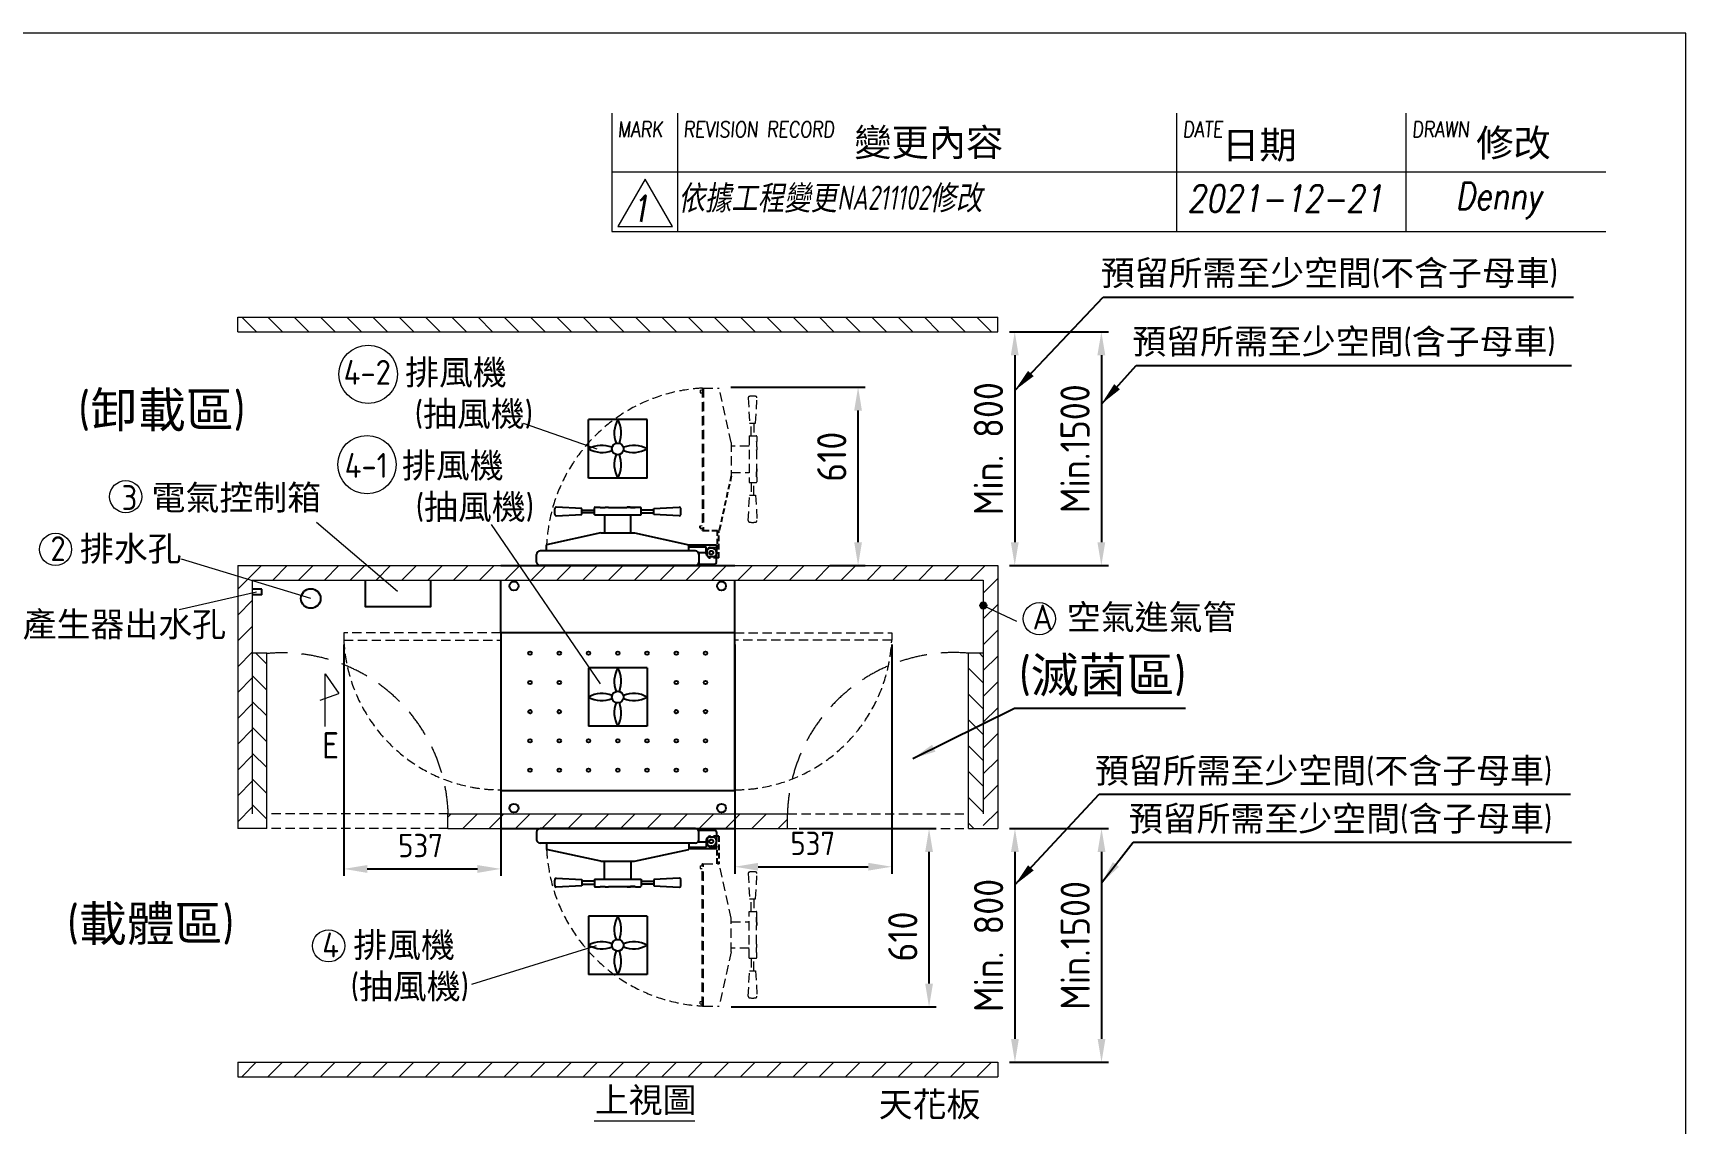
# Model space of a CAD drawing. Header units: millimetres. Extents: x 14969 to 28154, y 18 to 9288.
# Drawn here: x 22500 to 28154, y 5555 to 9288 of the extents above; entities that cross this region are included whole.
import ezdxf

# ---------------------------------------------------------------- set-up
doc = ezdxf.new("R2010")
doc.units = ezdxf.units.MM
doc.header["$MEASUREMENT"] = 0
doc.linetypes.add('HIDDEN', pattern=[9.525, 6.35, -3.175])
doc.layers.get('0').update_dxf_attribs({"lineweight": 25})
for name, color, linetype, lineweight in [('D', 3, 'Continuous', 13), ('F', 7, 'Continuous', 15), ('H', 2, 'HIDDEN', 15), ('S', 4, 'Continuous', 15), ('T', 4, 'Continuous', 15)]:
    doc.layers.add(name, color=color, linetype=linetype, lineweight=lineweight)
doc.layers.add('HI', color=2, linetype='HIDDEN')
doc.styles.get("Standard").update_dxf_attribs({"font": 'KAIU.TTF'})
doc.styles.add('STU25', font='isocp2.shx')
doc.styles.add('Text', font='romans.shx', dxfattribs={"width": 0.8, "oblique": 10})
doc.dimstyles.new('STU25', dxfattribs={"dimscale": 40, "dimtxt": 2.5, "dimasz": 2, "dimexe": 0.6, "dimexo": 1, "dimgap": 1, "dimtad": 1, "dimdsep": 46, "dimtxsty": 'STU25', "dimcen": 2, "dimazin": 2, "dimtfac": 1, "dimtmove": 0, "dimatfit": 3, "dimfxl": 0, "dimtolj": 1, "dimtzin": 0, "dimarcsym": 0})
doc.dimstyles.new('STU25$7', dxfattribs={"dimscale": 40, "dimtxt": 2.5, "dimasz": 2, "dimexe": 1.25, "dimexo": 0.625, "dimgap": 1, "dimtad": 0, "dimdec": 4, "dimdsep": 46, "dimtxsty": 'STU25', "dimcen": 2.5, "dimazin": 2, "dimtfac": 1, "dimtdec": 4, "dimtmove": 0, "dimatfit": 3, "dimfxl": 0, "dimtolj": 1, "dimtzin": 0, "dimarcsym": 0})
pattern_1 = [(135, (238524.015, 22685.885), (-44.194174, -44.194174), [])]

# ---------------------------------------------------------------- blocks, each defined once
blk = doc.blocks.new('*D4')
at = {"layer": 'D', "color": 0, "lineweight": -2}
for p, q in [((25840, 6565.9), (26178.6, 6565.9)), ((26154.6, 6485.9), (26154.6, 5845.9)), ((25840, 5765.9), (26178.6, 5765.9))]:
    blk.add_line(p, q, dxfattribs=at)
at = {"layer": 'D', "color": 0}
for points in [[(26167.9, 6485.9), (26141.3, 6485.9), (26154.6, 6565.9)], [(26141.3, 5845.9), (26167.9, 5845.9), (26154.6, 5765.9)]]:
    blk.add_solid(points, dxfattribs=at)
at = {"layer": 'Defpoints', "color": 0}
for p in [(25800, 6565.9), (25800, 5765.9), (26154.6, 5765.9)]:
    blk.add_point(p, dxfattribs=at)
at = {"layer": 'D', "color": 0, "insert": (26064.6, 6165.9), "char_height": 100, "attachment_point": 5, "rotation": 90, "style": 'STU25'}
blk.add_mtext('\\A1;{\\Fisocp2.shx;Min.1500}', dxfattribs=at)
blk = doc.blocks.new('*D11')
at = {"layer": 'D', "color": 0, "lineweight": -2}
for p, q in [((25120.8, 6565.9), (25588.7, 6565.9)), ((25564.7, 6035.5), (25564.7, 6485.9)), ((24887.3, 5955.5), (25588.7, 5955.5))]:
    blk.add_line(p, q, dxfattribs=at)
at = {"layer": 'D', "color": 0}
for points in [[(25578, 6485.9), (25551.4, 6485.9), (25564.7, 6565.9)], [(25551.4, 6035.5), (25578, 6035.5), (25564.7, 5955.5)]]:
    blk.add_solid(points, dxfattribs=at)
at = {"layer": 'Defpoints', "color": 0}
for p in [(25080.8, 6565.9), (25564.7, 6565.9), (24847.3, 5955.5)]:
    blk.add_point(p, dxfattribs=at)
at = {"layer": 'D', "color": 0, "insert": (25474.7, 6196.3), "char_height": 100, "attachment_point": 5, "rotation": 90, "style": 'STU25'}
blk.add_mtext('\\A1;610', dxfattribs=at)
blk = doc.blocks.new('*D12')
at = {"layer": 'D', "color": 0, "lineweight": -2}
for p, q in [((25840, 6565.9), (25882.5, 6565.9)), ((25858.5, 6485.9), (25858.5, 5845.9)), ((25840, 5765.9), (25882.5, 5765.9))]:
    blk.add_line(p, q, dxfattribs=at)
at = {"layer": 'D', "color": 0}
for points in [[(25871.8, 6485.9), (25845.1, 6485.9), (25858.5, 6565.9)], [(25845.1, 5845.9), (25871.8, 5845.9), (25858.5, 5765.9)]]:
    blk.add_solid(points, dxfattribs=at)
at = {"layer": 'Defpoints', "color": 0}
for p in [(25800, 6565.9), (25800, 5765.9), (25858.5, 5765.9)]:
    blk.add_point(p, dxfattribs=at)
at = {"layer": 'D', "color": 0, "insert": (25768.5, 6165.9), "char_height": 100, "attachment_point": 5, "rotation": 90, "style": 'STU25'}
blk.add_mtext('\\A1;{\\Fisocp2.shx;Min. 800}', dxfattribs=at)
blk = doc.blocks.new('*D14')
at = {"layer": 'D', "color": 0, "lineweight": -2}
for p, q in [((25840, 8265.9), (26178, 8265.9)), ((26154, 8185.9), (26154, 7545.9)), ((25840, 7465.9), (26178, 7465.9))]:
    blk.add_line(p, q, dxfattribs=at)
at = {"layer": 'D', "color": 0}
for points in [[(26167.3, 8185.9), (26140.6, 8185.9), (26154, 8265.9)], [(26140.6, 7545.9), (26167.3, 7545.9), (26154, 7465.9)]]:
    blk.add_solid(points, dxfattribs=at)
at = {"layer": 'Defpoints', "color": 0}
for p in [(25800, 8265.9), (25800, 7465.9), (26154, 7465.9)]:
    blk.add_point(p, dxfattribs=at)
at = {"layer": 'D', "color": 0, "insert": (26064, 7865.9), "char_height": 100, "attachment_point": 5, "rotation": 90, "style": 'STU25'}
blk.add_mtext('\\A1;{\\Fisocp2.shx;Min.1500}', dxfattribs=at)
blk = doc.blocks.new('*D16')
at = {"layer": 'D', "color": 0, "lineweight": -2}
for p, q in [((25840, 8265.9), (25881.8, 8265.9)), ((25857.8, 8185.9), (25857.8, 7545.9)), ((25840, 7465.9), (25881.8, 7465.9))]:
    blk.add_line(p, q, dxfattribs=at)
at = {"layer": 'D', "color": 0}
for points in [[(25871.2, 8185.9), (25844.5, 8185.9), (25857.8, 8265.9)], [(25844.5, 7545.9), (25871.2, 7545.9), (25857.8, 7465.9)]]:
    blk.add_solid(points, dxfattribs=at)
at = {"layer": 'Defpoints', "color": 0}
for p in [(25800, 8265.9), (25800, 7465.9), (25857.8, 7465.9)]:
    blk.add_point(p, dxfattribs=at)
at = {"layer": 'D', "color": 0, "insert": (25767.8, 7865.9), "char_height": 100, "attachment_point": 5, "rotation": 90, "style": 'STU25'}
blk.add_mtext('\\A1;{\\Fisocp2.shx;Min. 800}', dxfattribs=at)
blk = doc.blocks.new('*D15')
at = {"layer": 'D', "color": 0, "lineweight": -2}
for p, q in [((24887.1, 8076.3), (25345.9, 8076.3)), ((25321.9, 7545.9), (25321.9, 7996.3)), ((25225.6, 7465.9), (25345.9, 7465.9))]:
    blk.add_line(p, q, dxfattribs=at)
at = {"layer": 'D', "color": 0}
for points in [[(25335.2, 7996.3), (25308.6, 7996.3), (25321.9, 8076.3)], [(25308.6, 7545.9), (25335.2, 7545.9), (25321.9, 7465.9)]]:
    blk.add_solid(points, dxfattribs=at)
at = {"layer": 'Defpoints', "color": 0}
for p in [(24847.1, 8076.3), (25321.9, 8076.3), (25185.6, 7465.9)]:
    blk.add_point(p, dxfattribs=at)
at = {"layer": 'D', "color": 0, "insert": (25231.9, 7838.3), "char_height": 100, "attachment_point": 5, "rotation": 90, "style": 'STU25'}
blk.add_mtext('\\A1;610', dxfattribs=at)
blk = doc.blocks.new('*D25')
at = {"layer": 'D', "color": 0, "lineweight": -2}
for p, q in [((23563, 7195.9), (23563, 6403.7)), ((24100, 7195.9), (24100, 6403.7)), ((23643, 6427.7), (24020, 6427.7))]:
    blk.add_line(p, q, dxfattribs=at)
at = {"layer": 'D', "color": 0}
for points in [[(23643, 6441), (23643, 6414.3), (23563, 6427.7)], [(24020, 6414.3), (24020, 6441), (24100, 6427.7)]]:
    blk.add_solid(points, dxfattribs=at)
at = {"layer": 'Defpoints', "color": 0}
for p in [(23563, 7235.9), (24100, 7235.9), (24100, 6427.7)]:
    blk.add_point(p, dxfattribs=at)
at = {"layer": 'D', "color": 0, "lineweight": 0, "insert": (23825.4, 6507.7), "char_height": 80, "attachment_point": 5, "style": 'STU25'}
blk.add_mtext('\\A1;537', dxfattribs=at)
blk = doc.blocks.new('*D26')
at = {"layer": 'D', "color": 0, "lineweight": -2}
for p, q in [((24900, 7195.9), (24900, 6411.2)), ((25437, 7195.9), (25437, 6411.2)), ((24980, 6435.2), (25357, 6435.2))]:
    blk.add_line(p, q, dxfattribs=at)
at = {"layer": 'D', "color": 0}
for points in [[(24980, 6448.5), (24980, 6421.9), (24900, 6435.2)], [(25357, 6421.9), (25357, 6448.5), (25437, 6435.2)]]:
    blk.add_solid(points, dxfattribs=at)
at = {"layer": 'Defpoints', "color": 0}
for p in [(24900, 7235.9), (25437, 7235.9), (25437, 6435.2)]:
    blk.add_point(p, dxfattribs=at)
at = {"layer": 'D', "color": 0, "lineweight": 0, "insert": (25167, 6515.2), "char_height": 80, "attachment_point": 5, "style": 'STU25'}
blk.add_mtext('\\A1;537', dxfattribs=at)

msp = doc.modelspace()

# ---------------------------------------------------------------- hatches: boundary and pattern name
msp.add_hatch(color=256).paths.add_polyline_path([(25760.776, 7329.21, 1), (25739.254, 7329.21, 1)])
at = {"layer": 'H', "ltscale": 5}
h = msp.add_hatch(dxfattribs=at)
h.set_pattern_fill('ANSI31', color=256, scale=20, style=0)
h.set_pattern_definition([(315, (241524.586, -8747.444), (-44.90128, -44.90128), [])])
h.paths.add_polyline_path([(25800.015, 8265.927), (25800.015, 8315.927), (23200.015, 8315.927), (23200.015, 8265.927)])
h = msp.add_hatch(dxfattribs=at)
h.set_pattern_fill('ANSI31', color=256, scale=500, style=0)
h.set_pattern_definition([(45, (238524.015, 22685.885), (-44.194174, 44.194174), [])])
h.paths.add_polyline_path([(23250.015, 6565.927), (23200.015, 6565.927), (23200.015, 7465.927), (25800.015, 7465.927), (25800.015, 6565.927), (25750.015, 6565.927), (25750.015, 6615.927), (25750.015, 7415.927), (23250.015, 7415.927), (23250.015, 7165.927), (23250.015, 6615.927)])
h = msp.add_hatch(dxfattribs=at)
h.set_pattern_fill('ANSI31', color=256, scale=500, angle=90, style=0)
h.set_pattern_definition(pattern_1)
h.paths.add_polyline_path([(23250.015, 6565.927), (23300.015, 6565.927), (23300.015, 7165.927), (23250.015, 7165.927), (23250.015, 6615.927)])
h = msp.add_hatch(dxfattribs=at)
h.set_pattern_fill('ANSI31', color=256, scale=500, angle=90, style=0)
h.set_pattern_definition(pattern_1)
h.paths.add_polyline_path([(25750.015, 6565.927), (25700.015, 6565.927), (25700.015, 7167.011), (25750.015, 7167.011)])
h = msp.add_hatch(dxfattribs=at)
h.set_pattern_fill('ANSI31', color=256, scale=20, style=0)
h.set_pattern_definition([(45, (257260.963, 22713.79), (-44.90128, 44.90128), [])])
h.paths.add_polyline_path([(25080.799, 6565.927), (25080.799, 6615.927), (23919.231, 6615.927), (23919.231, 6565.927)])
h = msp.add_hatch(dxfattribs=at)
h.set_pattern_fill('ANSI31', color=256, scale=20, style=0)
h.set_pattern_definition([(45, (241524.586, 22779.3), (-44.90128, 44.90128), [])])
h.paths.add_polyline_path([(23200.015, 5715.927), (23200.015, 5765.927), (25800.015, 5765.927), (25800.015, 5715.927)])

# ---------------------------------------------------------------- linework, layer by layer
at = {"linetype": 'Continuous'}
for p, q in [((24400.015, 7765.262), (24400.015, 7965.262)), ((24600.015, 7965.262), (24400.015, 7965.262)), ((24600.015, 7765.262), (24600.015, 7965.262)), ((24600.015, 7765.262), (24400.015, 7765.262)), ((24376.778, 7661.512), (24289.778, 7666.012)), ((24289.778, 7636.012), (24376.778, 7640.512)), ((24376.778, 7640.512), (24376.778, 7661.512)), ((24376.778, 7655.762), (24420.015, 7655.762)), ((24420.015, 7646.262), (24376.778, 7646.262)), ((24455.015, 7639.262), (24455.015, 7577.927)), ((24545.015, 7577.927), (24545.015, 7639.262)), ((24623.252, 7655.762), (24580.015, 7655.762)), ((24580.015, 7646.262), (24623.252, 7646.262)), ((24623.252, 7661.512), (24710.252, 7666.012)), ((24623.252, 7640.512), (24623.252, 7661.512)), ((24710.252, 7636.012), (24623.252, 7640.512)), ((24837.479, 7535.927), (24743.465, 7535.927)), ((24743.465, 7529.927), (24802.479, 7529.927)), ((24802.479, 7505.927), (24802.479, 7529.927)), ((24837.479, 7535.927), (24837.479, 7505.927)), ((24827.479, 7495.927), (24812.479, 7495.927)), ((23282.39, 7385.643), (23250.015, 7385.643)), ((23282.39, 7365.643), (23250.015, 7365.643)), ((23282.39, 7365.643), (23282.39, 7385.643)), ((24600.015, 7115.927), (24400.015, 7115.927)), ((24400.015, 7115.927), (24400.015, 6915.927)), ((24600.015, 7115.927), (24600.015, 6915.927)), ((24600.015, 6915.927), (24400.015, 6915.927)), ((24743.465, 6501.927), (24802.479, 6501.927)), ((24802.479, 6525.927), (24802.479, 6501.927)), ((24827.479, 6535.927), (24812.479, 6535.927)), ((24837.479, 6495.927), (24837.479, 6525.927)), ((24455.015, 6392.593), (24455.015, 6453.927)), ((24545.015, 6453.927), (24545.015, 6392.593)), ((24837.479, 6495.927), (24743.465, 6495.927)), ((24289.778, 6395.843), (24376.778, 6391.343)), ((24376.778, 6391.343), (24376.778, 6370.343)), ((24710.252, 6395.843), (24623.252, 6391.343)), ((24623.252, 6391.343), (24623.252, 6370.343)), ((24376.778, 6370.343), (24289.778, 6365.843)), ((24420.015, 6385.593), (24376.778, 6385.593)), ((24376.778, 6376.093), (24420.015, 6376.093)), ((24580.015, 6385.593), (24623.252, 6385.593)), ((24623.252, 6376.093), (24580.015, 6376.093)), ((24623.252, 6370.343), (24710.252, 6365.843)), ((24600.015, 6266.593), (24400.015, 6266.593)), ((24400.015, 6266.593), (24400.015, 6066.593)), ((24600.015, 6266.593), (24600.015, 6066.593)), ((24600.015, 6066.593), (24400.015, 6066.593))]:
    msp.add_line(p, q, dxfattribs=at)
for p, q in [((24420.015, 7639.262), (24420.015, 7662.762)), ((24420.015, 7639.262), (24580.015, 7639.262)), ((24422.515, 7665.262), (24439.015, 7665.262)), ((24440.015, 7664.262), (24456.515, 7664.262)), ((24457.515, 7665.262), (24467.515, 7665.262)), ((24468.515, 7664.262), (24531.515, 7664.262)), ((24542.515, 7665.262), (24532.515, 7665.262)), ((24532.515, 7665.262), (24542.515, 7665.262)), ((24543.515, 7664.262), (24560.015, 7664.262)), ((24560.015, 7664.262), (24543.515, 7664.262)), ((24561.015, 7665.262), (24577.515, 7665.262)), ((24580.015, 7639.262), (24580.015, 7662.762)), ((24442.515, 7577.927), (24256.565, 7537.098)), ((24442.515, 7577.927), (24557.515, 7577.927)), ((24557.515, 7577.927), (24743.465, 7537.098)), ((24256.565, 7515.927), (24256.565, 7537.098)), ((24743.465, 7515.927), (24743.465, 7537.098)), ((24821.979, 7525.927), (24818.479, 7525.927)), ((24821.479, 7525.927), (24818.479, 7525.927)), ((24100.015, 7465.927), (24900.015, 7465.927)), ((24222.515, 7477.927), (24222.515, 7503.927)), ((24765.515, 7515.927), (24234.515, 7515.927)), ((24765.515, 7465.927), (24234.515, 7465.927)), ((24777.515, 7510.927), (24777.515, 7470.927)), ((24777.515, 7510.927), (24797.479, 7510.927)), ((24777.515, 7503.927), (24777.515, 7477.927)), ((24777.515, 7470.927), (24831.479, 7470.927)), ((24797.479, 7510.927), (24799.905, 7510.927)), ((24797.479, 7470.927), (24831.479, 7470.927)), ((24837.479, 7476.927), (24837.479, 7509.927)), ((24100.015, 7235.927), (24100.015, 7415.927)), ((24900.015, 7235.927), (24900.015, 7415.927)), ((24900.015, 7235.927), (24100.015, 7235.927)), ((24900.015, 7235.927), (24100.015, 7235.927)), ((24100.015, 7235.927), (24100.015, 6695.927)), ((24900.015, 6695.927), (24900.015, 7235.927)), ((24100.015, 6695.927), (24900.015, 6695.927)), ((24100.015, 6695.927), (24900.015, 6695.927)), ((24100.015, 6695.927), (24100.015, 6615.927)), ((24900.015, 6695.927), (24900.015, 6615.927)), ((24100.015, 6565.927), (24900.015, 6565.927)), ((24765.515, 6565.927), (24234.515, 6565.927)), ((24777.515, 6560.927), (24831.479, 6560.927)), ((24777.515, 6520.927), (24777.515, 6560.927)), ((24797.479, 6560.927), (24831.479, 6560.927)), ((24222.515, 6553.927), (24222.515, 6527.927)), ((24765.515, 6515.927), (24234.515, 6515.927)), ((24256.565, 6515.927), (24256.565, 6494.757)), ((24743.465, 6515.927), (24743.465, 6494.757)), ((24777.515, 6527.927), (24777.515, 6553.927)), ((24777.515, 6520.927), (24797.479, 6520.927)), ((24797.479, 6520.927), (24799.905, 6520.927)), ((24821.479, 6505.927), (24818.479, 6505.927)), ((24821.979, 6505.927), (24818.479, 6505.927)), ((24837.479, 6554.927), (24837.479, 6521.927)), ((24442.515, 6453.927), (24256.565, 6494.757)), ((24442.515, 6453.927), (24557.515, 6453.927)), ((24557.515, 6453.927), (24743.465, 6494.757)), ((24420.015, 6392.593), (24580.015, 6392.593)), ((24420.015, 6392.593), (24420.015, 6369.093)), ((24580.015, 6392.593), (24580.015, 6369.093)), ((24422.515, 6366.593), (24439.015, 6366.593)), ((24440.015, 6367.593), (24456.515, 6367.593)), ((24457.515, 6366.593), (24467.515, 6366.593)), ((24468.515, 6367.593), (24531.515, 6367.593)), ((24532.515, 6366.593), (24542.515, 6366.593)), ((24542.515, 6366.593), (24532.515, 6366.593)), ((24560.015, 6367.593), (24543.515, 6367.593)), ((24543.515, 6367.593), (24560.015, 6367.593)), ((24561.015, 6366.593), (24577.515, 6366.593))]:
    msp.add_line(p, q)
msp.add_lwpolyline([(23635.458, 7415.927), (23635.458, 7326.33), (23860.166, 7326.33), (23860.166, 7415.927)], dxfattribs=at)
for centre, radius in [((24500.015, 7865.262), 20), ((24500.015, 7865.262), 20), ((24500.015, 7865.262), 20), ((24500.015, 7865.262), 20), ((24819.979, 7509.927), 6.45), ((24819.979, 7509.927), 6.4), ((24145.015, 7395.927), 15), ((24855.015, 7395.927), 15), ((23450.015, 7353.106), 33.5), ((25750.015, 7329.21), 10.761), ((24200.015, 7165.927), 6), ((24300.015, 7165.927), 6), ((24400.015, 7165.927), 6), ((24500.015, 7165.927), 6), ((24600.015, 7165.927), 6), ((24700.015, 7165.927), 6), ((24800.015, 7165.927), 6), ((24200.015, 7065.927), 6), ((24300.015, 7065.927), 6), ((24700.015, 7065.927), 6), ((24800.015, 7065.927), 6), ((24500.015, 7015.927), 20), ((24200.015, 6965.927), 6), ((24300.015, 6965.927), 6), ((24700.015, 6965.927), 6), ((24800.015, 6965.927), 6), ((24200.015, 6865.927), 6), ((24300.015, 6865.927), 6), ((24400.015, 6865.927), 6), ((24500.015, 6865.927), 6), ((24600.015, 6865.927), 6), ((24700.015, 6865.927), 6), ((24800.015, 6865.927), 6), ((24200.015, 6765.927), 6), ((24300.015, 6765.927), 6), ((24400.015, 6765.927), 6), ((24500.015, 6765.927), 6), ((24600.015, 6765.927), 6), ((24700.015, 6765.927), 6), ((24800.015, 6765.927), 6), ((24145.015, 6635.927), 15), ((24855.015, 6635.927), 15), ((24819.979, 6521.927), 6.45), ((24819.979, 6521.927), 6.4), ((24500.015, 6166.593), 20), ((24500.015, 6166.593), 20), ((24500.015, 6166.593), 20), ((24500.015, 6166.593), 20)]:
    msp.add_circle(centre, radius)
for centre, radius, start, end in [((24581.039, 7919.386), 93.11, 150.481802, 201.977032), ((24418.991, 7919.386), 93.11, 338.022968, 29.518198), ((24445.89, 7784.237), 93.11, 68.022968, 119.518198), ((24445.89, 7946.286), 93.11, 240.481802, 291.977032), ((24554.14, 7784.237), 93.11, 60.481802, 111.977032), ((24554.14, 7946.286), 93.11, 248.022968, 299.518198), ((24581.039, 7811.137), 93.11, 158.022968, 209.518198), ((24418.991, 7811.137), 93.11, 330.481802, 21.977032), ((24422.515, 7662.762), 2.5, 90, 180), ((24439.015, 7664.262), 1, 0, 90), ((24457.515, 7664.262), 1, 90, 180), ((24467.515, 7664.262), 1, 0, 90), ((24532.515, 7664.262), 1, 90, 180), ((24542.515, 7664.262), 1, 0, 90), ((24561.015, 7664.262), 1, 90, 180), ((24577.515, 7662.762), 2.5, 0, 90), ((24818.479, 7509.927), 16, 90, 167.846803), ((24821.479, 7509.927), 16, 0, 90), ((24234.515, 7503.927), 12, 90, 180), ((24234.515, 7477.927), 12, 180, 270), ((24765.515, 7503.927), 12, 0, 90), ((24765.515, 7477.927), 12, 270, 0), ((24799.905, 7513.927), 3, 270, 347.846803), ((24831.479, 7476.927), 6, 270, 0), ((24581.039, 7070.052), 93.11, 150.481802, 201.977032), ((24418.991, 7070.052), 93.11, 338.022968, 29.518198), ((24445.89, 6934.903), 93.11, 68.022968, 119.518198), ((24445.89, 7096.952), 93.11, 240.481802, 291.977032), ((24554.14, 6934.903), 93.11, 60.481802, 111.977032), ((24554.14, 7096.952), 93.11, 248.022968, 299.518198), ((24581.039, 6961.803), 93.11, 158.022968, 209.518198), ((24418.991, 6961.803), 93.11, 330.481802, 21.977032), ((24234.515, 6553.927), 12, 90, 180), ((24765.515, 6553.927), 12, 0, 90), ((24831.479, 6554.927), 6, 0, 90), ((24234.515, 6527.927), 12, 180, 270), ((24765.515, 6527.927), 12, 270, 0), ((24799.905, 6517.927), 3, 12.153197, 90), ((24818.479, 6521.927), 16, 192.153197, 270), ((24821.479, 6521.927), 16, 270, 0), ((24422.515, 6369.093), 2.5, 180, 270), ((24439.015, 6367.593), 1, 270, 0), ((24457.515, 6367.593), 1, 180, 270), ((24467.515, 6367.593), 1, 270, 0), ((24532.515, 6367.593), 1, 180, 270), ((24542.515, 6367.593), 1, 270, 0), ((24561.015, 6367.593), 1, 180, 270), ((24577.515, 6369.093), 2.5, 270, 0), ((24581.039, 6220.718), 93.11, 150.481802, 201.977032), ((24418.991, 6220.718), 93.11, 338.022968, 29.518198), ((24445.89, 6085.569), 93.11, 68.022968, 119.518198), ((24445.89, 6247.618), 93.11, 240.481802, 291.977032), ((24554.14, 6085.569), 93.11, 60.481802, 111.977032), ((24554.14, 6247.618), 93.11, 248.022968, 299.518198), ((24581.039, 6112.469), 93.11, 158.022968, 209.518198), ((24418.991, 6112.469), 93.11, 330.481802, 21.977032)]:
    msp.add_arc(centre, radius, start, end)
for centre, radius, start, end in [((24339.55, 7651.012), 55.773, 168.647115, 191.352885), ((24289.778, 7661.005), 5.007, 90, 168.647115), ((24289.778, 7641.018), 5.007, 191.352885, 275.921872), ((24710.252, 7641.018), 5.007, 264.078128, 348.647115), ((24710.252, 7661.005), 5.007, 11.352885, 90), ((24660.48, 7651.012), 55.773, 348.647115, 11.352885), ((24812.479, 7505.927), 10, 180, 270), ((24827.479, 7505.927), 10, 270, 0), ((24812.479, 6525.927), 10, 90, 180), ((24827.479, 6525.927), 10, 0, 90), ((24339.55, 6380.843), 55.773, 168.647115, 191.352885), ((24289.778, 6390.837), 5.007, 84.078128, 168.647115), ((24710.252, 6390.837), 5.007, 11.352885, 95.921872), ((24660.48, 6380.843), 55.773, 348.647115, 11.352885), ((24289.778, 6370.85), 5.007, 191.352885, 270), ((24710.252, 6370.85), 5.007, 270, 348.647115)]:
    msp.add_arc(centre, radius, start, end, dxfattribs=at)
at = {"layer": 'D'}
for p, q in [((24176.303, 7953.778), (24427.829, 7865.927)), ((23469.116, 7614.975), (23746.898, 7378.172)), ((24440.822, 7061.574), (24068.484, 7605.946)), ((23264.715, 7375.245), (22999.404, 7314.233)), ((25750.015, 7329.21), (25863.723, 7275.101)), ((23498.881, 7095.476), (23546.309, 7027.956)), ((23498.881, 6915.476), (23498.881, 7095.476)), ((23481.585, 7005.476), (23546.309, 7027.956)), ((24426.625, 6165.071), (24000.035, 6032.531)), ((24419.6, 5565.056), (24763.514, 5565.056))]:
    msp.add_line(p, q, dxfattribs=at)
at = {"layer": 'D', "linetype": 'Continuous'}
msp.add_line((23450.015, 7353.106), (23007.464, 7488.337), dxfattribs=at)
at = {"layer": 'D'}
for centre, radius in [((23646.075, 8120.513), 100), ((23642.272, 7811.339), 100), ((22816.862, 7701.715), 55), ((22576.925, 7521.362), 55), ((25941.653, 7284.007), 55), ((23511.046, 6164.352), 55)]:
    msp.add_circle(centre, radius, dxfattribs=at)
at = {"layer": 'F'}
msp.add_line((24479.523, 9014.391), (24479.523, 8609.391), dxfattribs=at)
at = {"layer": 'F', "color": 7}
for p, q in [((24704.523, 9014.391), (24704.523, 8609.391)), ((26412.693, 8609.391), (26412.693, 9014.391)), ((27196.421, 8609.391), (27196.421, 9014.391)), ((27879.512, 8811.891), (24479.523, 8811.891)), ((24479.523, 8609.391), (27879.512, 8609.391))]:
    msp.add_line(p, q, dxfattribs=at)
at = {"layer": 'F', "color": 6}
msp.add_lwpolyline([(14968.533, 9288.412), (14968.533, 18.412), (28153.533, 18.412), (28153.533, 9288.412)], close=True, dxfattribs=at)
msp.add_lwpolyline([(14968.533, 9288.412), (14968.533, 18.412), (28153.533, 18.412), (28153.533, 9288.412)], close=True, dxfattribs=at)
at = {"layer": 'F', "color": 7}
msp.add_lwpolyline([(24593.739, 8788.477), (24500.248, 8626.546), (24687.229, 8626.546)], close=True, dxfattribs=at)
at = {"layer": 'H', "ltscale": 5}
for p, q in [((24781.979, 8066.391), (24788.979, 8066.93)), ((24781.979, 8066.391), (24781.979, 8057.391)), ((24781.979, 8057.391), (24788.979, 8056.853)), ((24789.729, 8073.391), (24788.979, 8072.641)), ((24788.979, 8072.641), (24788.979, 7587.141)), ((24789.729, 8073.391), (24792.979, 8073.391)), ((24792.979, 8073.341), (24792.979, 7586.441)), ((24792.979, 8073.341), (24847.149, 8073.341)), ((24887.979, 7887.391), (24847.149, 8073.341)), ((24946.063, 8040.129), (24950.563, 7953.129)), ((24971.563, 7953.129), (24976.063, 8040.129)), ((24950.563, 7953.129), (24971.563, 7953.129)), ((24956.313, 7909.891), (24956.313, 7953.129)), ((24965.813, 7953.129), (24965.813, 7909.891)), ((24887.979, 7887.391), (24887.979, 7772.391)), ((24949.313, 7874.891), (24887.979, 7874.891)), ((24949.313, 7909.891), (24972.813, 7909.891)), ((24949.313, 7909.891), (24949.313, 7749.891)), ((24974.313, 7889.891), (24974.313, 7873.391)), ((24974.313, 7861.391), (24974.313, 7798.391)), ((24975.313, 7907.391), (24975.313, 7890.891)), ((24975.313, 7872.391), (24975.313, 7862.391)), ((24887.979, 7784.891), (24949.313, 7784.891)), ((24949.313, 7749.891), (24972.813, 7749.891)), ((24956.313, 7749.891), (24956.313, 7706.654)), ((24965.813, 7706.654), (24965.813, 7749.891)), ((24974.313, 7769.891), (24974.313, 7786.391)), ((24974.313, 7786.391), (24974.313, 7769.891)), ((24975.313, 7797.391), (24975.313, 7787.391)), ((24975.313, 7787.391), (24975.313, 7797.391)), ((24975.313, 7768.891), (24975.313, 7752.391)), ((24946.063, 7619.654), (24950.563, 7706.654)), ((24950.563, 7706.654), (24971.563, 7706.654)), ((24971.563, 7706.654), (24976.063, 7619.654)), ((24781.979, 7602.391), (24788.979, 7602.93)), ((24100.015, 7235.927), (23563.015, 7235.927)), ((23563.015, 7235.927), (23563.015, 7210.927)), ((23563.015, 7210.927), (24100.015, 7210.927)), ((24900.015, 7235.927), (25437.015, 7235.927)), ((25437.015, 7210.927), (24900.015, 7210.927)), ((25437.015, 7235.927), (25437.015, 7210.927)), ((23919.231, 6615.927), (23300.015, 6615.927)), ((25080.799, 6615.927), (25700.015, 6615.927)), ((23919.231, 6565.927), (23300.015, 6565.927)), ((25080.799, 6565.927), (25700.015, 6565.927)), ((24789.729, 6445.464), (24788.979, 6444.714)), ((24789.729, 6445.464), (24792.979, 6445.464)), ((24792.979, 6445.464), (24792.979, 6443.964)), ((24792.979, 5958.514), (24792.979, 6445.414)), ((24792.979, 6445.414), (24847.149, 6445.414)), ((24887.979, 6259.464), (24847.149, 6445.414)), ((24781.979, 6438.464), (24788.979, 6439.002)), ((24781.979, 6438.464), (24781.979, 6429.464)), ((24781.979, 6429.464), (24788.979, 6428.925)), ((24788.979, 5959.214), (24788.979, 6444.714)), ((24946.063, 6412.201), (24950.563, 6325.201)), ((24971.563, 6325.201), (24976.063, 6412.201)), ((24949.313, 6121.964), (24949.313, 6281.964)), ((24949.313, 6281.964), (24972.813, 6281.964)), ((24950.563, 6325.201), (24971.563, 6325.201)), ((24956.313, 6281.964), (24956.313, 6325.201)), ((24965.813, 6325.201), (24965.813, 6281.964)), ((24975.313, 6262.964), (24975.313, 6279.464)), ((24887.979, 6144.464), (24887.979, 6259.464)), ((24887.979, 6246.964), (24949.313, 6246.964)), ((24974.313, 6245.464), (24974.313, 6261.964)), ((24974.313, 6261.964), (24974.313, 6245.464)), ((24974.313, 6170.464), (24974.313, 6233.464)), ((24975.313, 6244.464), (24975.313, 6234.464)), ((24975.313, 6234.464), (24975.313, 6244.464)), ((24975.313, 6159.464), (24975.313, 6169.464)), ((24887.979, 6144.464), (24847.149, 5958.514)), ((24949.313, 6156.964), (24887.979, 6156.964)), ((24949.313, 6121.964), (24972.813, 6121.964)), ((24956.313, 6121.964), (24956.313, 6078.726)), ((24965.813, 6078.726), (24965.813, 6121.964)), ((24974.313, 6141.964), (24974.313, 6158.464)), ((24975.313, 6124.464), (24975.313, 6140.964)), ((24946.063, 5991.726), (24950.563, 6078.726)), ((24950.563, 6078.726), (24971.563, 6078.726)), ((24971.563, 6078.726), (24976.063, 5991.726)), ((24781.979, 5974.464), (24788.979, 5975.002)), ((24781.979, 5965.464), (24781.979, 5974.464)), ((24781.979, 5965.464), (24788.979, 5964.925)), ((24789.729, 5958.464), (24788.979, 5959.214)), ((24789.729, 5958.464), (24792.979, 5958.464)), ((24792.979, 5958.514), (24847.149, 5958.514))]:
    msp.add_line(p, q, dxfattribs=at)
for centre, radius, start, end in [((24819.979, 7509.927), 564.069, 93.096396, 177.239062), ((24951.07, 8040.129), 5.007, 101.352885, 185.921872), ((24961.063, 7990.356), 55.773, 78.647115, 101.352885), ((24971.056, 8040.129), 5.007, 0, 78.647115), ((24972.813, 7907.391), 2.5, 0, 90), ((24974.313, 7890.891), 1, 270, 0), ((24974.313, 7872.391), 1, 0, 90), ((24974.313, 7862.391), 1, 270, 0), ((24972.813, 7752.391), 2.5, 270, 0), ((24974.313, 7797.391), 1, 0, 90), ((24974.313, 7787.391), 1, 270, 0), ((24974.313, 7768.891), 1, 0, 90), ((24951.07, 7619.654), 5.007, 174.078128, 258.647115), ((24961.063, 7669.426), 55.773, 258.647115, 281.352885), ((24971.056, 7619.654), 5.007, 281.352885, 360), ((24100.015, 7235.927), 537.582, 182.665477, 270), ((24900.015, 7235.927), 537.582, 270, 357.334523), ((24819.979, 6521.927), 564.069, 182.760938, 266.903604), ((24951.07, 6412.201), 5.007, 101.352885, 185.921872), ((24961.063, 6362.428), 55.773, 78.647115, 101.352885), ((24971.056, 6412.201), 5.007, 0, 78.647115), ((24972.813, 6279.464), 2.5, 0, 90), ((24974.313, 6262.964), 1, 270, 0), ((24974.313, 6244.464), 1, 0, 90), ((24974.313, 6234.464), 1, 270, 0), ((24974.313, 6169.464), 1, 0, 90), ((24972.813, 6124.464), 2.5, 270, 0), ((24974.313, 6159.464), 1, 270, 0), ((24974.313, 6140.964), 1, 0, 90), ((24951.07, 5991.726), 5.007, 174.078128, 258.647115), ((24961.063, 6041.499), 55.773, 258.647115, 281.352885), ((24971.056, 5991.726), 5.007, 281.352885, 360)]:
    msp.add_arc(centre, radius, start, end, dxfattribs=at)
at = {"layer": 'H', "ltscale": 15}
for centre, radius, start, end in [((23351.669, 6598.584), 568.611, 1.747893, 95.212055), ((25649.199, 6598.756), 569.443, 84.88024, 178.272017)]:
    msp.add_arc(centre, radius, start, end, dxfattribs=at)
at = {"layer": 'HI', "ltscale": 3}
for p, q in [((24887.979, 7772.391), (24847.149, 7586.441)), ((24781.979, 7593.391), (24781.979, 7602.391)), ((24781.979, 7593.391), (24788.979, 7592.853)), ((24789.729, 7586.391), (24788.979, 7587.141)), ((24789.729, 7586.391), (24792.979, 7586.391)), ((24792.979, 7586.391), (24792.979, 7587.891)), ((24792.979, 7586.441), (24847.149, 7586.441)), ((24839.979, 7586.441), (24839.979, 7527.427)), ((24845.979, 7492.427), (24845.979, 7586.441)), ((24815.979, 7527.427), (24839.979, 7527.427)), ((24805.979, 7502.427), (24805.979, 7517.427)), ((24845.979, 7492.427), (24815.979, 7492.427)), ((24805.979, 6529.427), (24805.979, 6514.427)), ((24845.979, 6539.427), (24815.979, 6539.427)), ((24815.979, 6504.427), (24839.979, 6504.427)), ((24839.979, 6445.414), (24839.979, 6504.427)), ((24845.979, 6539.427), (24845.979, 6445.414))]:
    msp.add_line(p, q, dxfattribs=at)
for centre in [(24819.979, 7509.927), (24819.979, 6521.927)]:
    msp.add_circle(centre, 6.45, dxfattribs=at)
for centre, start, end in [((24815.979, 7517.427), 90, 180), ((24815.979, 7502.427), 180, 270), ((24815.979, 6529.427), 90, 180), ((24815.979, 6514.427), 180, 270)]:
    msp.add_arc(centre, 10, start, end, dxfattribs=at)
at = {"layer": 'S'}
for p, q in [((23200.015, 8315.927), (25800.015, 8315.927)), ((23200.015, 8265.927), (25800.015, 8265.927)), ((23250.015, 7165.927), (23250.015, 6615.927)), ((23300.015, 7165.927), (23250.015, 7165.927)), ((23300.015, 6565.927), (23300.015, 7165.927)), ((25700.015, 6565.927), (25700.015, 7167.011)), ((25700.015, 7167.011), (25750.015, 7167.011)), ((23919.231, 6565.927), (23919.231, 6615.927)), ((25080.799, 6565.927), (25080.799, 6615.927)), ((23200.015, 5765.927), (25800.015, 5765.927)), ((23200.015, 5765.927), (23200.015, 5715.927)), ((23200.015, 5715.927), (25800.015, 5715.927)), ((25800.015, 5765.927), (25800.015, 5715.927))]:
    msp.add_line(p, q, dxfattribs=at)
at = {"layer": 'S', "linetype": 'Continuous'}
for p, q in [((23200.015, 8265.927), (23200.015, 8315.927)), ((25800.015, 8265.927), (25800.015, 8315.927)), ((23200.015, 7465.927), (23200.015, 6565.927)), ((23200.015, 7465.927), (25800.015, 7465.927)), ((25800.015, 7465.927), (25800.015, 6565.927)), ((23250.015, 7415.927), (23250.015, 7165.927)), ((23250.015, 7415.927), (25750.015, 7415.927)), ((25750.015, 7415.927), (25750.015, 6615.927)), ((23919.231, 6615.927), (25080.799, 6615.927)), ((23300.015, 6565.927), (23200.015, 6565.927)), ((23919.231, 6565.927), (25080.799, 6565.927)), ((25700.015, 6565.927), (25800.015, 6565.927))]:
    msp.add_line(p, q, dxfattribs=at)

# ---------------------------------------------------------------- texts
at = {"layer": 'D', "color": 11, "attachment_point": 1}
for s, insert, char_height in [('{\\C3;預留所需至少空間\\Fisocp2.shx;(\\f標楷體|b0|i0|c136|p65;不含子母車\\Fisocp2.shx;)}', (26151.962, 8509.975), 85), ('{\\C3;預留所需至少空間\\Fisocp2.shx;(\\f標楷體|b0|i0|c136|p65;含子母車\\Fisocp2.shx;)}', (26259.774, 8275.475), 85), ('{\\Fisocp2.shx;\\C3;(\\f標楷體|b0|i0|c136|p65;卸載區\\Fisocp2.shx;)}', (22654.817, 8058.649), 120), ('{\\Fisocp2.shx;\\C3;A \\f標楷體|b0|i0|c136|p65;空氣進氣管}', (25918.825, 7332.21), 85), ('{\\Fisocp2.shx;\\C3;(\\f標楷體|b0|i0|c136|p65;滅菌區\\Fisocp2.shx;)}', (25872.654, 7151.456), 120), ('{\\C3;預留所需至少空間\\Fisocp2.shx;(\\f標楷體|b0|i0|c136|p65;不含子母車\\Fisocp2.shx;)}', (26132.068, 6806.926), 85), ('{\\C3;預留所需至少空間\\Fisocp2.shx;(\\f標楷體|b0|i0|c136|p65;含子母車\\Fisocp2.shx;)}', (26248.116, 6642.764), 85), ('{\\Fisocp2.shx;\\C3;(\\f標楷體|b0|i0|c136|p65;載體區\\Fisocp2.shx;)}', (22616.62, 6300.66), 120), ('{\\C3;上視圖}', (24421.499, 5679.688), 85), ('{\\C3;天花板 }', (25392.49, 5664.463), 85)]:
    msp.add_mtext(s, dxfattribs=dict(at, insert=insert, char_height=char_height))
at = {"layer": 'D', "color": 11, "char_height": 85, "attachment_point": 1, "style": 'STU25'}
for s, insert in [('{\\C3;4-2 \\f標楷體|b0|i0|c136|p65;排風機\\P\\Fisocp2.shx;     (\\f標楷體|b0|i0|c136|p65;抽風機\\Fisocp2.shx;)}', (23562.509, 8169.655)), ('{\\C3;4-1 \\f標楷體|b0|i0|c136|p65;排風機\\P\\Fisocp2.shx;     (\\f標楷體|b0|i0|c136|p65;抽風機\\Fisocp2.shx;)}', (23565.926, 7851.136)), ('{\\C3;3 \\f標楷體|b0|i0|c136|p65;電氣控制箱}', (22803.035, 7741.074)), ('{\\C3;2 \\f標楷體|b0|i0|c136|p65;排水孔}', (22559.549, 7566.367)), ('{\\C3;1 \\f標楷體|b0|i0|c136|p65;蒸氣產生器出水孔}', (22145.734, 7307.511)), ('{\\C3;4 \\f標楷體|b0|i0|c136|p65;排風機\\P\\Fisocp2.shx;  (\\f標楷體|b0|i0|c136|p65;抽風機\\Fisocp2.shx;)}', (23489.218, 6209.989))]:
    msp.add_mtext(s, dxfattribs=dict(at, insert=insert))
at = {"layer": 'D', "insert": (23488.559, 6895.489), "char_height": 90, "attachment_point": 1}
msp.add_mtext('{\\Fisocp2.shx;E}', dxfattribs=at)
at = {"layer": 'F', "color": 1, "lineweight": 15, "style": 'Text', "oblique": 5, "width": 0.8}
for s, p in [('MARK', (24499.424, 8931.908)), ('REVISION RECORD', (24724.424, 8931.908)), ('DATE', (26432.595, 8931.908)), ('DRAWN', (27216.323, 8931.908))]:
    msp.add_text(s, height=54, dxfattribs=at).set_placement(p)
at = {"layer": 'F', "lineweight": -3}
for s, p in [('變更內容', (25308.857, 8867.423)), ('日期', (26567.039, 8858.523)), ('修改', (27436.244, 8865.643))]:
    msp.add_text(s, height=93.4085, dxfattribs=at).set_placement(p)
at = {"layer": 'T', "lineweight": 20, "style": 'Text', "oblique": 10, "width": 0.8}
for s, height, p in [('2021-12-21', 92, (26448.437, 8676.253)), ('Denny', 92, (27365.363, 8684.517)), ('1', 90, (24545.273, 8642.589))]:
    msp.add_text(s, height=height, dxfattribs=at).set_placement(p)
at = {"layer": 'T', "linetype": 'Continuous', "lineweight": 20, "insert": (24708.202, 8766.138), "char_height": 82.79908, "attachment_point": 1, "style": 'Text'}
msp.add_mtext('{\\fDFKai-SB|b0|i0|c136|p65;依據工程變更\\Fisocp2.shx|c136;NA211102\\fDFKai-SB|b0|i0|c136|p65;修改}', dxfattribs=at)

# ---------------------------------------------------------------- dimensions: what is measured, and where the dimension line sits
at = {"layer": 'D'}
for base, p1, p2, text, picture, middle in [((25857.849, 7465.927), (25800.015, 8265.927), (25800.015, 7465.927), '{\\Fisocp2.shx;Min. <>}', '*D16', (25857.849, 7865.927)), ((26153.954, 7465.927), (25800.015, 8265.927), (25800.015, 7465.927), '{\\Fisocp2.shx;Min.1500}', '*D14', (26153.954, 7865.927)), ((25858.482, 5765.927), (25800.015, 6565.927), (25800.015, 5765.927), '{\\Fisocp2.shx;Min. <>}', '*D12', (25858.482, 6165.927)), ((26154.587, 5765.927), (25800.015, 6565.927), (25800.015, 5765.927), '{\\Fisocp2.shx;Min.1500}', '*D4', (26154.587, 6165.927))]:
    dim = msp.add_linear_dim(base=base, p1=p1, p2=p2, angle=90, text=text, dimstyle='STU25', dxfattribs=at)
    dim.commit()
    dim.dimension.update_dxf_attribs({"geometry": picture, "text_midpoint": middle, "dimtype": 160})
for base, p1, p2, picture, middle in [((25321.907, 8076.341), (25185.633, 7465.927), (24847.149, 8076.341), '*D15', (25321.907, 7838.256)), ((25564.705, 6565.927), (24847.345, 5955.52), (25080.799, 6565.927), '*D11', (25564.705, 6196.307))]:
    dim = msp.add_linear_dim(base=base, p1=p1, p2=p2, angle=90, dimstyle='STU25', override={"dimdec": 0}, dxfattribs=at)
    dim.commit()
    dim.dimension.update_dxf_attribs({"geometry": picture, "text_midpoint": middle, "dimtype": 160})
at = {"layer": 'D', "color": 3, "lineweight": 0}
for base, p1, p2, picture, middle in [((24100.015, 6427.675), (23563.015, 7235.927), (24100.015, 7235.927), '*D25', (23825.433, 6427.675)), ((25437.015, 6435.212), (24900.015, 7235.927), (25437.015, 7235.927), '*D26', (25166.956, 6435.212))]:
    dim = msp.add_linear_dim(base=base, p1=p1, p2=p2, dimstyle='STU25', override={"dimtxt": 2}, dxfattribs=at)
    dim.commit()
    dim.dimension.update_dxf_attribs({"geometry": picture, "text_midpoint": middle, "dimtype": 160})

# ---------------------------------------------------------------- leaders
at = {"layer": 'D'}
for points in [[(25857.849, 8065.239), (26160.274, 8384.002), (27769.258, 8384.002)], [(26153.954, 8018.469), (26273.093, 8150.225), (27762.463, 8150.225)], [(25508.999, 6805.424), (25857.321, 6977.441), (26441.483, 6977.441)], [(25858.482, 6372.744), (26146.976, 6684.002), (27759.244, 6684.002)], [(26154.587, 6379.841), (26263.025, 6519.005), (27762.531, 6519.005)]]:
    msp.add_leader(points, dimstyle='STU25$7', override={"dimgap": 1, "dimtad": 0}, dxfattribs=at)

doc.saveas('drawing.dxf')
